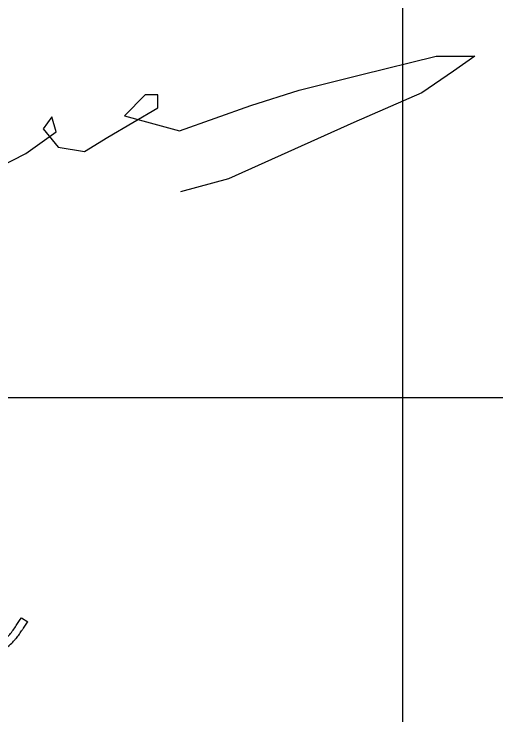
# Model space of a CAD drawing. Header units: millimetres. Extents: x 1177285 to 1225570, y -905119 to -683091.
# Drawn here: x 1211613 to 1212177, y -805247 to -804427 of the extents above; entities that cross this region are included whole.
import ezdxf

# ---------------------------------------------------------------- set-up
doc = ezdxf.new("R2010")
doc.units = ezdxf.units.MM

# ---------------------------------------------------------------- blocks, each defined once
blk = doc.blocks.new('murad imza')
blk.add_line((-191301.7, -594458.5), (-191281.1, -594472.6))
for points, knots in [([(-191782.2, -594493.1), (-191781.8, -594503.8), (-191780.9, -594525), (-191762.4, -594554.4), (-191726.1, -594578.9), (-191672.9, -594592.2), (-191610.8, -594599.6), (-191544.2, -594595.4), (-191473.5, -594584.6), (-191400.9, -594564), (-191347.3, -594526.3), (-191320.9, -594486.6), (-191307.8, -594467.3), (-191301.7, -594458.5)], [0, 0, 0, 0, 31.70017, 62.678179, 99.883687, 160.418253, 225.191684, 287.27847, 359.619763, 439.754475, 511.913915, 549.895196, 581.993107, 581.993107, 581.993107, 581.993107]), ([(-191800.7, -594535.8), (-191800.6, -594536), (-191800.5, -594536.3), (-191798.8, -594540.8), (-191796.9, -594544.7), (-191792.7, -594552.3), (-191790.3, -594555.9), (-191785.9, -594561.9), (-191784, -594564.3), (-191780.5, -594568.2), (-191779, -594569.8), (-191775.9, -594572.8), (-191774.4, -594574.2), (-191769.6, -594578.5), (-191766.3, -594581.1), (-191758.2, -594586.9), (-191753.3, -594589.9), (-191744.9, -594594.5), (-191741.3, -594596.3), (-191734.2, -594599.5), (-191730.7, -594601), (-191719.3, -594605.3), (-191711.6, -594607.7), (-191696.2, -594611.7), (-191688.5, -594613.3), (-191679.3, -594615.1), (-191677.6, -594615.4), (-191674.1, -594616), (-191672.4, -594616.3), (-191667.2, -594617.2), (-191663.7, -594617.8), (-191653.3, -594619.3), (-191646.3, -594620.2), (-191634, -594621.4), (-191628.7, -594621.8), (-191620, -594622.3), (-191616.7, -594622.5), (-191610.4, -594622.7), (-191607.6, -594622.8), (-191601.9, -594622.8), (-191599.1, -594622.8), (-191590.7, -594622.7), (-191585, -594622.6), (-191568.3, -594621.8), (-191557.2, -594620.9), (-191542.3, -594619.3), (-191538.3, -594618.9), (-191530.2, -594617.9), (-191526.2, -594617.4), (-191514.1, -594615.8), (-191506.1, -594614.5), (-191491.7, -594612.1), (-191485.2, -594610.9), (-191473.5, -594608.5), (-191468.3, -594607.4), (-191457.7, -594605), (-191452.4, -594603.7), (-191436.5, -594599.5), (-191425.9, -594596.2), (-191409.5, -594590.2), (-191403.8, -594587.9), (-191390.5, -594582), (-191383.1, -594578.3), (-191368.5, -594570), (-191361.4, -594565.5), (-191347.7, -594555.5), (-191341.1, -594550), (-191332.8, -594542.1), (-191330.8, -594540.1), (-191327.4, -594536.6), (-191326, -594535.1), (-191323.8, -594532.6), (-191322.9, -594531.5), (-191321.1, -594529.4), (-191320.2, -594528.4), (-191317.6, -594525.2), (-191316, -594523.1), (-191310.7, -594516.1), (-191307.4, -594511.3), (-191302.7, -594504.5), (-191301.3, -594502.3), (-191299.1, -594499.1), (-191298.4, -594498), (-191296.9, -594495.8), (-191296.2, -594494.7), (-191293.9, -594491.5), (-191292.5, -594489.3), (-191288, -594482.7), (-191285, -594478.4), (-191281.7, -594473.5), (-191281.4, -594473), (-191281.1, -594472.6)], [34.436281, 34.436281, 34.436281, 34.436281, 35.064112, 35.064112, 44.602072, 44.602072, 54.140031, 54.140031, 61.125012, 61.125012, 66.067982, 66.067982, 71.010952, 71.010952, 80.896891, 80.896891, 95.013257, 95.013257, 105.010018, 105.010018, 115.006779, 115.006779, 136.626431, 136.626431, 158.246083, 158.246083, 163.225975, 163.225975, 168.205868, 168.205868, 178.165654, 178.165654, 198.085225, 198.085225, 213.029988, 213.029988, 222.523118, 222.523118, 230.477931, 230.477931, 238.432744, 238.432744, 254.342369, 254.342369, 286.16162, 286.16162, 297.912021, 297.912021, 309.662422, 309.662422, 333.163223, 333.163223, 352.029835, 352.029835, 367.513819, 367.513819, 382.997804, 382.997804, 413.965773, 413.965773, 430.891576, 430.891576, 453.123587, 453.123587, 475.355599, 475.355599, 497.58761, 497.58761, 505.07918, 505.07918, 510.200633, 510.200633, 513.765521, 513.765521, 517.330409, 517.330409, 524.460185, 524.460185, 540.778155, 540.778155, 548.461511, 548.461511, 552.436374, 552.436374, 556.411237, 556.411237, 564.360963, 564.360963, 580.260415, 580.260415, 581.993107, 581.993107, 581.993107, 581.993107])]:
    blk.add_open_spline(points, degree=3, knots=knots)
blk = doc.blocks.new('ntnntyht')
at = {"lineweight": 25, "ltscale": 15}
for p, q in [((1989459.25, -50104.72), (1989459.25, -44360.91)), ((1983723.19, -47491.32), (1990506.68, -47491.32))]:
    blk.add_line(p, q, dxfattribs=at)
at = {"color": 7, "lineweight": 30}
blk.add_lwpolyline([(1988947.97, -47219.77), (1988999.12, -47193.55), (1989036.02, -47166.97), (1989030.87, -47148.96), (1989020.14, -47163.54), (1989038.59, -47185.84), (1989070.77, -47190.98), (1989099.09, -47173.83), (1989160.02, -47137.81), (1989160.02, -47121.95), (1989144.57, -47121.95), (1989119.69, -47147.67), (1989186.62, -47166.11), (1989273.62, -47135.03), (1989332.52, -47116.22), (1989407.42, -47097.72), (1989500.07, -47074.84), (1989547.34, -47074.84), (1989521.08, -47092.99), (1989482.62, -47119.56), (1989399.25, -47155.8), (1989246.43, -47224.31), (1989187.91, -47240.14)], dxfattribs=at)
at = {"xscale": 0.360889169148518, "yscale": 0.360889169148518, "zscale": 0.360889169148518}
blk.add_blockref('murad imza', (2058032.67, 166773.81), dxfattribs=at)

msp = doc.modelspace()

# ---------------------------------------------------------------- block references
at = {"color": 3, "xscale": 0.9570868817713193, "yscale": 0.9570868817713193, "zscale": 0.9570868817713193}
msp.add_blockref('ntnntyht', (-692018.363, -759421.841), dxfattribs=at)

doc.saveas('drawing.dxf')
